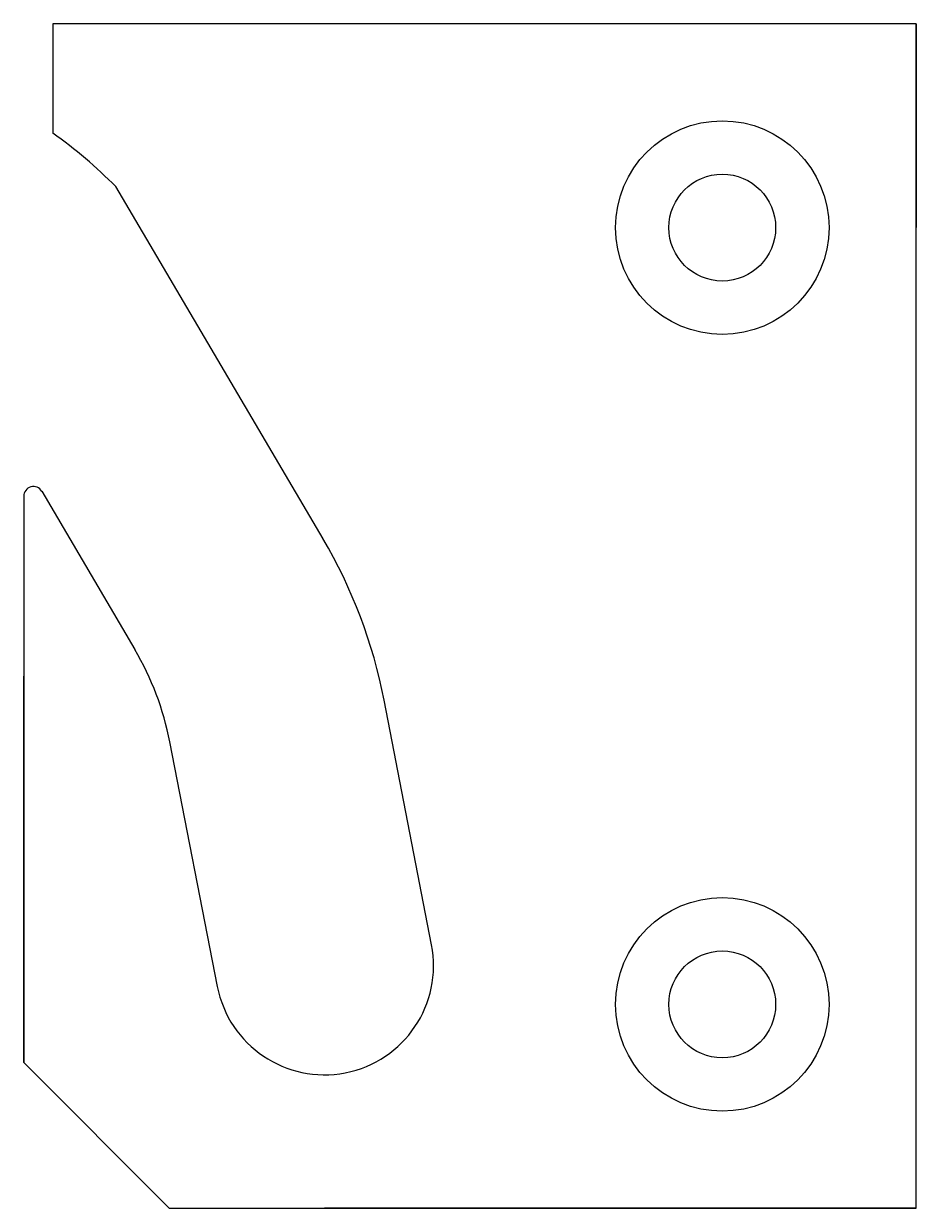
# Model space of a CAD drawing. Header units: millimetres. Extents: x 1887 to 2685, y 1501 to 1701.
# Drawn here: x 2592.6 to 2684.6, y 1500.8 to 1622.8 of the extents above.
import ezdxf

# ---------------------------------------------------------------- set-up
doc = ezdxf.new("R2010")
doc.units = ezdxf.units.MM

msp = doc.modelspace()

# ---------------------------------------------------------------- linework, layer by layer
for p, q in [((2684.65, 1622.78), (2595.65, 1622.78)), ((2684.65, 1622.78), (2595.65, 1622.78)), ((2595.65, 1622.78), (2595.65, 1611.51)), ((2684.65, 1500.78), (2684.65, 1622.78)), ((2684.65, 1622.78), (2684.65, 1601.78)), ((2623.5, 1569.74), (2602.14, 1606)), ((2592.65, 1574.11), (2592.65, 1515.78)), ((2594.51, 1574.62), (2604.11, 1558.32)), ((2592.65, 1515.78), (2592.65, 1555.58)), ((2634.69, 1527.93), (2629.8, 1553.12)), ((2612.61, 1523.63), (2607.71, 1548.82)), ((2684.65, 1500.78), (2684.65, 1521.78)), ((2592.65, 1515.78), (2607.65, 1500.78)), ((2607.65, 1500.78), (2684.65, 1500.78)), ((2684.65, 1500.78), (2623.65, 1500.78))]:
    msp.add_line(p, q)
for centre, radius in [((2664.65, 1601.78), 11), ((2664.65, 1601.78), 5.5), ((2664.65, 1521.78), 11), ((2664.65, 1521.78), 5.5)]:
    msp.add_circle(centre, radius)
for centre, radius, start, end in [((2566.65, 1570.78), 50, 44.7799, 54.5495), ((2593.65, 1574.11), 1, 30.5, 180), ((2578.26, 1543.1), 52.5, 11, 30.5), ((2578.26, 1543.1), 30, 11, 30.5), ((2623.65, 1525.78), 11.25, 191, 11)]:
    msp.add_arc(centre, radius, start, end)

doc.saveas('drawing.dxf')
